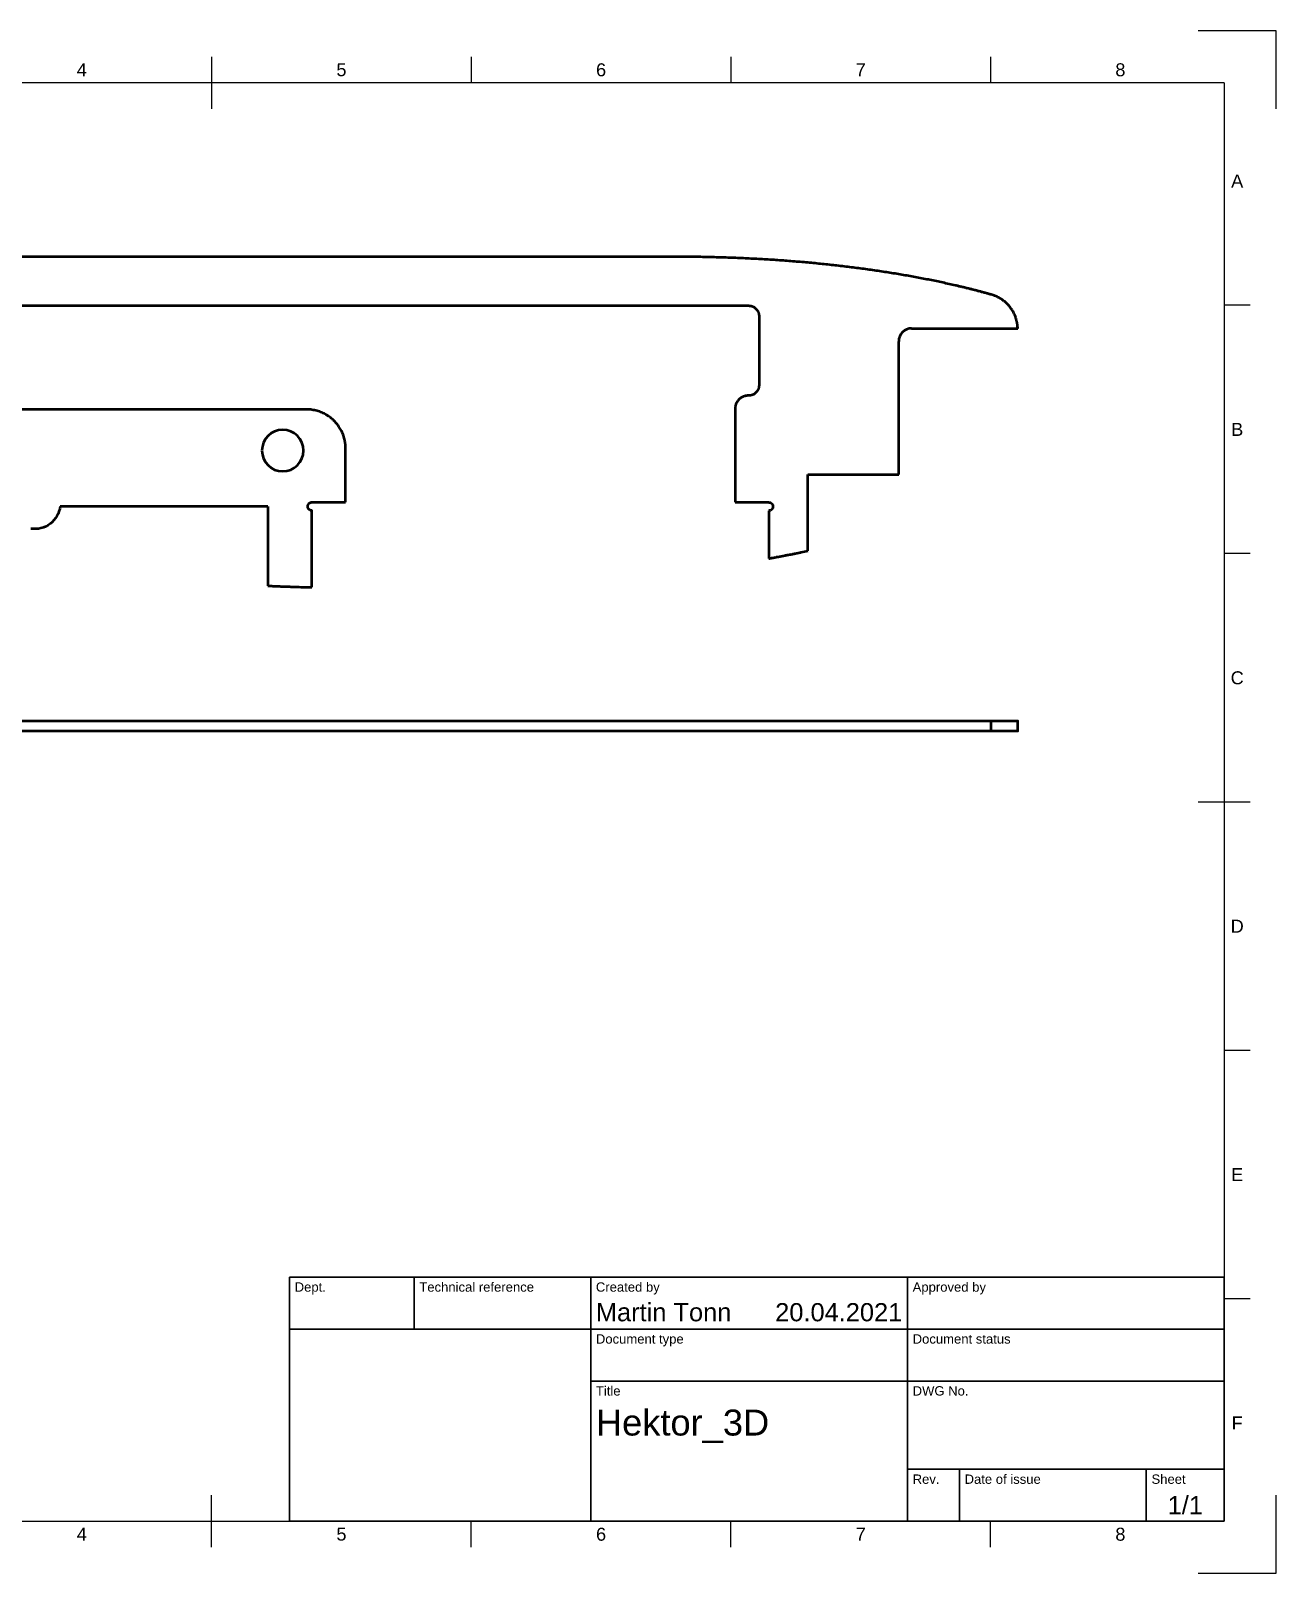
# Model space of a CAD drawing. Header units: millimetres. Extents: x 0 to 420, y 0 to 297.
# Drawn here: x 180.2 to 420, y 0 to 297 of the extents above; entities that cross this region are included whole.
import ezdxf
from ezdxf.enums import TextEntityAlignment as Align

# ---------------------------------------------------------------- set-up
doc = ezdxf.new("R2010")
doc.units = ezdxf.units.MM
doc.header["$LTSCALE"] = 0.75
for name, color, linetype, lineweight in [('Border', 7, 'Continuous', 25), ('Sichtbar', 7, 'Continuous', 50), ('TitleBlock', 7, 'Continuous', 35)]:
    doc.layers.add(name, color=color, linetype=linetype, lineweight=lineweight)
doc.styles.add('FusionTitle', font='arial.ttf')

# ---------------------------------------------------------------- blocks, each defined once
blk = doc.blocks.new('ISO_A3_SHEET')
at = {"layer": 'Border'}
for p, q in [((215, 292), (215, 282)), ((265, 292), (265, 287)), ((315, 292), (315, 287)), ((365, 292), (365, 287)), ((410, 287), (20, 287)), ((410, 287), (410, 10)), ((415, 244.16666), (410, 244.16666)), ((415, 196.33333), (410, 196.33333)), ((415, 148.5), (405, 148.5)), ((415, 100.66667), (410, 100.66667)), ((415, 52.83334), (410, 52.83334)), ((215, 5), (215, 15)), ((20, 10), (410, 10)), ((265, 5), (265, 10)), ((315, 5), (315, 10)), ((365, 5), (365, 10))]:
    blk.add_line(p, q, dxfattribs=at)
at = {"layer": 'Defpoints'}
for p, q in [((420, 297), (405, 297)), ((420, 282), (420, 297)), ((420, 0), (420, 15)), ((405, 0), (420, 0))]:
    blk.add_line(p, q, dxfattribs=at)
at = {"layer": 'Border', "style": 'FusionTitle'}
for s, p in [('4', (190, 289.5)), ('5', (240, 289.5)), ('6', (290, 289.5)), ('7', (340, 289.5)), ('8', (390, 289.5)), ('A', (412.5, 268.08333)), ('B', (412.5, 220.25)), ('C', (412.5, 172.41667)), ('D', (412.5, 124.58334)), ('E', (412.5, 76.75001)), ('F', (412.5, 28.91668)), ('4', (190, 7.5)), ('5', (240, 7.5)), ('6', (290, 7.5)), ('7', (340, 7.5)), ('8', (390, 7.5))]:
    blk.add_text(s, height=2.5, dxfattribs=at).set_placement(p, align=Align.MIDDLE)
blk = doc.blocks.new('ISO_TITLEBLOCK')
at = {"layer": 'TitleBlock'}
for p, q in [((0, 47), (-180, 47)), ((-180, 47), (-180, 0)), ((-156, 37), (-156, 47)), ((-122, 0), (-122, 47)), ((-61, 0), (-61, 47)), ((0, 0), (0, 47)), ((-180, 37), (0, 37)), ((-122, 27), (0, 27)), ((-61, 10), (0, 10)), ((-51, 0), (-51, 10)), ((-15, 0), (-15, 10)), ((-180, 0), (0, 0))]:
    blk.add_line(p, q, dxfattribs=at)
at = {"layer": 'TitleBlock', "style": 'FusionTitle'}
for s, p in [('Dept.', (-179, 46)), ('Technical reference', (-155, 46)), ('Created by', (-121, 46)), ('Approved by', (-60, 46)), ('Document type', (-121, 36)), ('Document status', (-60, 36)), ('Title', (-121, 26)), ('DWG No.', (-60, 26)), ('Rev.', (-60, 9)), ('Date of issue', (-50, 9)), ('Sheet', (-14, 9))]:
    blk.add_text(s, height=1.8, dxfattribs=at).set_placement(p, align=Align.TOP_LEFT)
for tag, height, p in [('DEPT', 3.5, (-179, 42)), ('TECHNICAL_REFERENCE', 3.5, (-155, 42)), ('CREATED_BY', 3.5, (-121, 42)), ('APPROVED_BY', 3.5, (-60, 42)), ('DOCUMENT_TYPE', 3.5, (-121, 32)), ('DOCUMENT_STATUS', 3.5, (-60, 32)), ('TITLE_1', 5, (-121, 21.5)), ('TITLE_2', 5, (-121, 14)), ('TITLE_3', 5, (-121, 6.5)), ('DATE_OF_ISSUE', 3.5, (-50, 5))]:
    blk.add_attdef(tag, text='', height=height, dxfattribs=at).set_placement(p, align=Align.TOP_LEFT)
for tag, p in [('CREATED_DATE', (-62, 42)), ('APPROVED_DATE', (-0.99, 42))]:
    blk.add_attdef(tag, text='', height=3.5, dxfattribs=at).set_placement(p, align=Align.TOP_RIGHT)
for tag, height, p in [('DRAWING_NUMBER', 5, (-30.5, 19.75)), ('REV', 3.5, (-56, 4.85)), ('SHEET', 3.5, (-7.5, 4.85))]:
    blk.add_attdef(tag, text='', height=height, dxfattribs=at).set_placement(p, align=Align.TOP_CENTER)

msp = doc.modelspace()

# ---------------------------------------------------------------- linework, layer by layer
at = {"layer": 'Sichtbar', "extrusion": (-1e-16, -1, 0)}
for p, q in [((299.45, 253.45, 1), (165.6, 253.45, 1)), ((349.81, 239.7, 1), (370.23, 239.7, 1)), ((370.23, 239.7, 1), (370.23, 239.81, 1)), ((347.31, 211.55, 1), (347.31, 237.2, 1)), ((318.42, 226.75, 1), (318.31, 226.75, 1)), ((315.81, 224.25, 1), (315.81, 206.21, 1)), ((329.81, 196.86, 1), (329.81, 211.55, 1)), ((329.81, 211.55, 1), (347.31, 211.55, 1)), ((225.86, 205.42, 1), (185.84, 205.42, 1)), ((225.86, 205.42, 1), (225.86, 190.13, 1)), ((234.31, 206.21, 1), (234.31, 206.22, 1)), ((234.31, 206.22, 1), (240.81, 206.21, 1)), ((315.81, 206.21, 1), (322.31, 206.21, 1)), ((322.31, 206.21, 1), (322.31, 206.2, 1)), ((234.31, 189.84, 1), (234.31, 204.61, 1)), ((322.31, 204.6, 1), (322.31, 195.4, 1)), ((234.29, 189.84, 1), (234.31, 189.84, 1))]:
    msp.add_line(p, q, dxfattribs=at)
at = {"layer": 'Sichtbar', "extrusion": (0, -2.967e-13, -1)}
for p, q in [((165.6, 164.14, 31.77), (299.45, 164.14, 31.77)), ((365.13, 162.14, 24.53), (365.13, 164.14, 24.53)), ((370.23, 162.14, 18.02), (370.23, 164.14, 18.02)), ((370.23, 164.14, 18.14), (370.23, 164.14, 18.02)), ((370.23, 162.14, 18.14), (370.23, 164.14, 18.14)), ((299.45, 162.14, 31.77), (165.6, 162.14, 31.77)), ((370.23, 162.14, 18.02), (370.23, 162.14, 18.14))]:
    msp.add_line(p, q, dxfattribs=at)
at = {"layer": 'Sichtbar', "extrusion": (0, 1e-16, -1)}
msp.add_circle((-228.69, 216.18, -1), 4, dxfattribs=at)
at = {"layer": 'Sichtbar'}
msp.add_arc((349.81, 237.2, 1), 2.5, 89.9937, 179.9937, dxfattribs=at)
at = {"layer": 'Sichtbar', "extrusion": (1e-16, 1e-16, -1)}
msp.add_arc((-180.88, 206.07, -1), 5, 187.4637, 277.9739, dxfattribs=at)
at = {"layer": 'Sichtbar'}
for points, knots in [([(365.13, 246.21, 1), (365.13, 246.21, 1), (365.13, 246.21, 1), (365.13, 246.21, 1), (365.13, 246.21, 1), (365.13, 246.21, 1), (365.13, 246.21, 1), (365.13, 246.21, 1), (365.13, 246.21, 1), (365.12, 246.21, 1), (365.12, 246.21, 1), (365.12, 246.21, 1), (365.11, 246.21, 1), (365.11, 246.21, 1), (365.1, 246.22, 1), (365.09, 246.22, 1), (365.08, 246.22, 1), (365.06, 246.22, 1), (365.05, 246.23, 1), (365.03, 246.23, 1), (365.01, 246.24, 1), (364.99, 246.25, 1), (364.96, 246.25, 1), (364.93, 246.26, 1), (364.89, 246.27, 1), (364.85, 246.29, 1), (364.79, 246.3, 1), (364.72, 246.32, 1), (364.65, 246.34, 1), (364.58, 246.36, 1), (364.51, 246.38, 1), (364.42, 246.41, 1), (364.3, 246.44, 1), (364.16, 246.48, 1), (364.02, 246.52, 1), (363.88, 246.55, 1), (363.69, 246.61, 1), (363.46, 246.67, 1), (363.18, 246.74, 1), (362.89, 246.82, 1), (362.61, 246.89, 1), (362.32, 246.97, 1), (362.04, 247.04, 1), (361.65, 247.14, 1), (361.17, 247.26, 1), (360.59, 247.41, 1), (360, 247.55, 1), (359.41, 247.69, 1), (358.82, 247.83, 1), (358.03, 248.02, 1), (357.02, 248.25, 1), (355.81, 248.51, 1), (354.58, 248.77, 1), (353.33, 249.03, 1), (352.08, 249.27, 1), (350.81, 249.51, 1), (349.53, 249.75, 1), (347.8, 250.05, 1), (345.61, 250.41, 1), (342.95, 250.82, 1), (340.25, 251.2, 1), (337.5, 251.55, 1), (334.73, 251.87, 1), (331.91, 252.17, 1), (329.07, 252.43, 1), (326.2, 252.67, 1), (323.3, 252.88, 1), (320.37, 253.06, 1), (317.43, 253.2, 1), (314.47, 253.32, 1), (311.48, 253.41, 1), (308.49, 253.47, 1), (304.48, 253.5, 1), (301.46, 253.48, 1), (299.45, 253.45, 1)], [0, 0, 0, 0, 0.000054, 0.00011, 0.000223, 0.000447, 0.000671, 0.000896, 0.001344, 0.001793, 0.002691, 0.003589, 0.004486, 0.005384, 0.00718, 0.008975, 0.010771, 0.014364, 0.017957, 0.021551, 0.025145, 0.02874, 0.035933, 0.043127, 0.050325, 0.057525, 0.071933, 0.086352, 0.100782, 0.115222, 0.129672, 0.144133, 0.173087, 0.202083, 0.231122, 0.260202, 0.289323, 0.347692, 0.406227, 0.464928, 0.523794, 0.582824, 0.642017, 0.701373, 0.820571, 0.940411, 1.060888, 1.181996, 1.303729, 1.426082, 1.672619, 1.921562, 2.172862, 2.426469, 2.682334, 2.940408, 3.200639, 3.462978, 3.993771, 4.532378, 5.078383, 5.631367, 6.190907, 6.756577, 7.327951, 7.904599, 8.486091, 9.071995, 9.66188, 10.255313, 10.851864, 11.451098, 12.052587, 13.26059, 13.26059, 13.26059, 13.26059]), ([(158.09, 226.1, 1), (158.09, 226.1, 1), (158.09, 226.1, 1), (158.09, 226.1, 1), (158.09, 226.1, 1), (158.09, 226.1, 1), (158.09, 226.1, 1), (158.09, 226.1, 1), (158.09, 226.11, 1), (158.09, 226.12, 1), (158.09, 226.12, 1), (158.09, 226.13, 1), (158.09, 226.14, 1), (158.09, 226.16, 1), (158.09, 226.17, 1), (158.09, 226.2, 1), (158.09, 226.24, 1), (158.09, 226.28, 1), (158.09, 226.33, 1), (158.09, 226.38, 1), (158.09, 226.43, 1), (158.09, 226.52, 1), (158.09, 226.64, 1), (158.09, 226.79, 1), (158.09, 226.96, 1), (158.09, 227.15, 1), (158.09, 227.36, 1), (158.09, 227.58, 1), (158.09, 227.81, 1), (158.09, 228.16, 1), (158.09, 228.61, 1), (158.09, 229.2, 1), (158.09, 229.82, 1), (158.09, 230.48, 1), (158.09, 231.17, 1), (158.09, 231.88, 1), (158.09, 232.61, 1), (158.09, 233.35, 1), (158.09, 234.34, 1), (158.09, 235.57, 1), (158.09, 236.78, 1), (158.09, 237.72, 1), (158.09, 238.37, 1), (158.09, 239, 1), (158.09, 239.58, 1), (158.09, 240.12, 1), (158.09, 240.6, 1), (158.09, 241.03, 1), (158.09, 241.34, 1), (158.09, 241.56, 1), (158.09, 241.7, 1), (158.09, 241.81, 1), (158.09, 241.91, 1), (158.09, 241.99, 1), (158.09, 242.04, 1), (158.09, 242.08, 1), (158.09, 242.1, 1), (158.09, 242.12, 1), (158.09, 242.16, 1), (158.09, 242.2, 1), (158.1, 242.25, 1), (158.1, 242.3, 1), (158.11, 242.35, 1), (158.12, 242.42, 1), (158.13, 242.5, 1), (158.15, 242.6, 1), (158.18, 242.69, 1), (158.21, 242.78, 1), (158.26, 242.9, 1), (158.33, 243.05, 1), (158.43, 243.22, 1), (158.55, 243.37, 1), (158.68, 243.51, 1), (158.82, 243.64, 1), (158.97, 243.76, 1), (159.14, 243.86, 1), (159.28, 243.93, 1), (159.41, 243.98, 1), (159.5, 244.01, 1), (159.59, 244.03, 1), (159.69, 244.06, 1), (159.77, 244.07, 1), (159.84, 244.08, 1), (159.89, 244.09, 1), (159.94, 244.09, 1), (159.98, 244.09, 1), (160.02, 244.1, 1), (160.04, 244.1, 1), (160.06, 244.1, 1), (160.08, 244.1, 1), (160.09, 244.1, 1), (160.11, 244.1, 1), (160.14, 244.1, 1), (160.17, 244.1, 1), (160.2, 244.1, 1), (160.26, 244.1, 1), (160.32, 244.1, 1), (160.42, 244.1, 1), (160.54, 244.1, 1), (160.69, 244.1, 1), (160.84, 244.1, 1), (161.04, 244.1, 1), (161.29, 244.1, 1), (161.6, 244.1, 1), (162, 244.1, 1), (162.5, 244.1, 1), (163.1, 244.1, 1), (163.7, 244.1, 1), (164.31, 244.1, 1), (165.11, 244.1, 1), (166.12, 244.1, 1), (167.33, 244.1, 1), (168.54, 244.1, 1), (169.76, 244.1, 1), (170.97, 244.1, 1), (172.59, 244.1, 1), (174.63, 244.1, 1), (177.07, 244.1, 1), (179.52, 244.09, 1), (181.97, 244.09, 1), (184.42, 244.09, 1), (186.89, 244.09, 1), (190.18, 244.09, 1), (194.3, 244.09, 1), (199.26, 244.09, 1), (204.23, 244.09, 1), (209.21, 244.09, 1), (214.2, 244.09, 1), (219.2, 244.09, 1), (224.21, 244.09, 1), (230.9, 244.09, 1), (239.26, 244.09, 1), (247.62, 244.09, 1), (254.3, 244.09, 1), (259.31, 244.09, 1), (264.31, 244.09, 1), (269.3, 244.09, 1), (274.28, 244.08, 1), (279.26, 244.08, 1), (284.21, 244.08, 1), (288.34, 244.08, 1), (291.63, 244.08, 1), (294.09, 244.08, 1), (296.54, 244.08, 1), (299, 244.08, 1), (301.44, 244.08, 1), (303.89, 244.08, 1), (305.92, 244.08, 1), (307.54, 244.08, 1), (308.75, 244.08, 1), (309.97, 244.08, 1), (311.18, 244.08, 1), (312.39, 244.08, 1), (313.4, 244.08, 1), (314.2, 244.08, 1), (314.81, 244.08, 1), (315.41, 244.08, 1), (316.01, 244.08, 1), (316.51, 244.08, 1), (316.92, 244.08, 1), (317.22, 244.08, 1), (317.47, 244.08, 1), (317.67, 244.08, 1), (317.82, 244.08, 1), (317.97, 244.08, 1), (318.09, 244.08, 1), (318.19, 244.08, 1), (318.26, 244.08, 1), (318.31, 244.08, 1), (318.34, 244.08, 1), (318.38, 244.08, 1), (318.4, 244.08, 1), (318.42, 244.08, 1), (318.43, 244.08, 1), (318.45, 244.08, 1), (318.47, 244.08, 1), (318.5, 244.08, 1), (318.53, 244.08, 1), (318.57, 244.07, 1), (318.62, 244.07, 1), (318.67, 244.06, 1), (318.74, 244.05, 1), (318.82, 244.04, 1), (318.92, 244.02, 1), (319.01, 243.99, 1), (319.11, 243.96, 1), (319.23, 243.91, 1), (319.37, 243.84, 1), (319.54, 243.74, 1), (319.69, 243.62, 1), (319.83, 243.49, 1), (319.96, 243.35, 1), (320.08, 243.2, 1), (320.18, 243.03, 1), (320.25, 242.89, 1), (320.3, 242.77, 1), (320.33, 242.67, 1), (320.36, 242.58, 1), (320.38, 242.48, 1), (320.39, 242.4, 1), (320.4, 242.33, 1), (320.41, 242.28, 1), (320.41, 242.23, 1), (320.42, 242.19, 1), (320.42, 242.16, 1), (320.42, 242.13, 1), (320.42, 242.11, 1), (320.42, 242.09, 1), (320.42, 242.08, 1), (320.42, 242.06, 1), (320.42, 242.04, 1), (320.42, 242, 1), (320.42, 241.94, 1), (320.42, 241.87, 1), (320.42, 241.78, 1), (320.42, 241.67, 1), (320.42, 241.54, 1), (320.42, 241.41, 1), (320.42, 241.24, 1), (320.42, 241.02, 1), (320.42, 240.77, 1), (320.42, 240.53, 1), (320.42, 240.29, 1), (320.42, 239.98, 1), (320.42, 239.61, 1), (320.42, 239.17, 1), (320.42, 238.75, 1), (320.42, 238.34, 1), (320.42, 237.95, 1), (320.42, 237.44, 1), (320.42, 236.83, 1), (320.42, 236.12, 1), (320.42, 235.42, 1), (320.42, 234.71, 1), (320.42, 234, 1), (320.42, 233.39, 1), (320.42, 232.88, 1), (320.42, 232.49, 1), (320.42, 232.08, 1), (320.42, 231.66, 1), (320.42, 231.23, 1), (320.42, 230.85, 1), (320.42, 230.54, 1), (320.42, 230.3, 1), (320.42, 230.06, 1), (320.42, 229.81, 1), (320.42, 229.6, 1), (320.42, 229.42, 1), (320.42, 229.29, 1), (320.42, 229.16, 1), (320.42, 229.05, 1), (320.42, 228.96, 1), (320.42, 228.89, 1), (320.42, 228.83, 1), (320.42, 228.79, 1), (320.42, 228.77, 1), (320.42, 228.75, 1), (320.42, 228.74, 1), (320.42, 228.72, 1), (320.42, 228.7, 1), (320.42, 228.68, 1), (320.41, 228.64, 1), (320.41, 228.6, 1), (320.41, 228.55, 1), (320.4, 228.5, 1), (320.39, 228.43, 1), (320.38, 228.35, 1), (320.36, 228.25, 1), (320.33, 228.16, 1), (320.3, 228.07, 1), (320.25, 227.95, 1), (320.18, 227.8, 1), (320.08, 227.63, 1), (319.96, 227.48, 1), (319.83, 227.34, 1), (319.69, 227.21, 1), (319.54, 227.09, 1), (319.4, 227.01, 1), (319.28, 226.95, 1), (319.17, 226.9, 1), (319.01, 226.84, 1), (318.85, 226.8, 1), (318.72, 226.78, 1), (318.59, 226.76, 1), (318.49, 226.75, 1), (318.42, 226.75, 1)], [0, 0, 0, 0, 0.000037, 0.000146, 0.000328, 0.000583, 0.00091, 0.001308, 0.002319, 0.003614, 0.005191, 0.007047, 0.00918, 0.011587, 0.014267, 0.020434, 0.027664, 0.035937, 0.045236, 0.055541, 0.066836, 0.079101, 0.106469, 0.137499, 0.172045, 0.20996, 0.251097, 0.295311, 0.342454, 0.392381, 0.499998, 0.61699, 0.742184, 0.874411, 1.012496, 1.155269, 1.301558, 1.45019, 1.599994, 1.898431, 2.187493, 2.325578, 2.457804, 2.582999, 2.699991, 2.807608, 2.904678, 2.99003, 3.06249, 3.093521, 3.120889, 3.144448, 3.164053, 3.179555, 3.19081, 3.197671, 3.19999, 3.205146, 3.210288, 3.22053, 3.230719, 3.240859, 3.250952, 3.261002, 3.28098, 3.300817, 3.320532, 3.340141, 3.359662, 3.398477, 3.437088, 3.475572, 3.513996, 3.55242, 3.590904, 3.629515, 3.668331, 3.687851, 3.707461, 3.727176, 3.747013, 3.766991, 3.777041, 3.787134, 3.797274, 3.807463, 3.812578, 3.817706, 3.822847, 3.825424, 3.828004, 3.831754, 3.83551, 3.843021, 3.850533, 3.858046, 3.873071, 3.888098, 3.918155, 3.948217, 3.978284, 4.008357, 4.068517, 4.128697, 4.188898, 4.309359, 4.429901, 4.550521, 4.67122, 4.791997, 5.033782, 5.275871, 5.518259, 5.76094, 6.00391, 6.247163, 6.734498, 7.222904, 7.71234, 8.202765, 8.694138, 9.186418, 9.679562, 10.668282, 11.659969, 12.654293, 13.650924, 14.649533, 15.64979, 16.651366, 17.65393, 19.660708, 21.667486, 22.670051, 23.671628, 24.671886, 25.670496, 26.667128, 27.661454, 28.653142, 29.641864, 30.13501, 30.62729, 31.118664, 31.609091, 32.098528, 32.586936, 33.074272, 33.317526, 33.560496, 33.803178, 34.045567, 34.287656, 34.529442, 34.65022, 34.770919, 34.89154, 35.012082, 35.132544, 35.192744, 35.252925, 35.313085, 35.343158, 35.373225, 35.403288, 35.433345, 35.448372, 35.463397, 35.470909, 35.478421, 35.485933, 35.489688, 35.493444, 35.496024, 35.4986, 35.503742, 35.508869, 35.513983, 35.524172, 35.534311, 35.544404, 35.554454, 35.574431, 35.594268, 35.613981, 35.63359, 35.65311, 35.691924, 35.730534, 35.769016, 35.807439, 35.845861, 35.884344, 35.922953, 35.961768, 35.981287, 36.000896, 36.02061, 36.040446, 36.060424, 36.070473, 36.080566, 36.090705, 36.100894, 36.106008, 36.111136, 36.116278, 36.118854, 36.121434, 36.12489, 36.128341, 36.135229, 36.148946, 36.162583, 36.176142, 36.203028, 36.229607, 36.255885, 36.281868, 36.332965, 36.382938, 36.431827, 36.479674, 36.526516, 36.617352, 36.704657, 36.78875, 36.869955, 36.94859, 37.024978, 37.172296, 37.314477, 37.45409, 37.593702, 37.735884, 37.883202, 37.959591, 38.038227, 38.119431, 38.203525, 38.29083, 38.381667, 38.42851, 38.476357, 38.525246, 38.57522, 38.626317, 38.6523, 38.678579, 38.705158, 38.732044, 38.745603, 38.759241, 38.772957, 38.779845, 38.783297, 38.786753, 38.789334, 38.79191, 38.797052, 38.802179, 38.807293, 38.817482, 38.827621, 38.837714, 38.847763, 38.867741, 38.887577, 38.907291, 38.9269, 38.94642, 38.985235, 39.023845, 39.062328, 39.100751, 39.139174, 39.177658, 39.216268, 39.23565, 39.255095, 39.294212, 39.33375, 39.353728, 39.373868, 39.414719, 39.414719, 39.414719, 39.414719]), ([(370.23, 239.81, 1), (370.23, 239.81, 1), (370.23, 239.81, 1), (370.23, 239.81, 1), (370.23, 239.81, 1), (370.23, 239.81, 1), (370.23, 239.81, 1), (370.23, 239.81, 1), (370.23, 239.82, 1), (370.23, 239.82, 1), (370.23, 239.82, 1), (370.23, 239.82, 1), (370.23, 239.82, 1), (370.23, 239.82, 1), (370.23, 239.83, 1), (370.23, 239.83, 1), (370.23, 239.83, 1), (370.23, 239.84, 1), (370.23, 239.84, 1), (370.23, 239.85, 1), (370.23, 239.86, 1), (370.23, 239.86, 1), (370.23, 239.87, 1), (370.23, 239.88, 1), (370.23, 239.9, 1), (370.23, 239.91, 1), (370.22, 239.93, 1), (370.22, 239.96, 1), (370.22, 239.98, 1), (370.22, 240, 1), (370.22, 240.03, 1), (370.21, 240.06, 1), (370.21, 240.1, 1), (370.21, 240.15, 1), (370.2, 240.19, 1), (370.2, 240.24, 1), (370.19, 240.3, 1), (370.18, 240.38, 1), (370.17, 240.47, 1), (370.15, 240.56, 1), (370.14, 240.66, 1), (370.12, 240.75, 1), (370.11, 240.84, 1), (370.08, 240.96, 1), (370.05, 241.11, 1), (370, 241.29, 1), (369.96, 241.47, 1), (369.9, 241.64, 1), (369.84, 241.81, 1), (369.76, 242.04, 1), (369.65, 242.32, 1), (369.5, 242.64, 1), (369.33, 242.96, 1), (369.14, 243.27, 1), (368.94, 243.56, 1), (368.73, 243.84, 1), (368.5, 244.12, 1), (368.26, 244.38, 1), (368, 244.62, 1), (367.73, 244.86, 1), (367.45, 245.08, 1), (367.15, 245.29, 1), (366.84, 245.48, 1), (366.52, 245.66, 1), (366.19, 245.82, 1), (365.85, 245.97, 1), (365.5, 246.1, 1), (365.26, 246.17, 1), (365.13, 246.21, 1)], [0, 0, 0, 0, 0.000018, 0.000037, 0.000074, 0.000149, 0.000224, 0.000298, 0.000448, 0.000597, 0.000896, 0.001194, 0.001493, 0.001792, 0.002389, 0.002986, 0.003583, 0.004778, 0.005971, 0.007165, 0.008358, 0.009552, 0.011937, 0.014322, 0.016706, 0.019089, 0.023852, 0.028612, 0.033368, 0.03812, 0.042869, 0.047615, 0.057095, 0.066562, 0.076015, 0.085455, 0.094881, 0.113695, 0.132459, 0.151173, 0.169839, 0.188459, 0.207034, 0.225565, 0.262501, 0.299277, 0.335906, 0.372396, 0.408759, 0.445003, 0.51717, 0.588979, 0.660506, 0.731822, 0.802998, 0.874105, 0.945214, 1.016393, 1.087713, 1.159245, 1.231063, 1.303239, 1.375851, 1.448977, 1.522698, 1.5971, 1.672269, 1.748297, 1.748297, 1.748297, 1.748297]), ([(233.31, 224.09, 1), (232.83, 224.09, 1), (231.02, 224.09, 1), (227.21, 224.09, 1), (221.36, 224.09, 1), (215.45, 224.09, 1), (210.08, 224.09, 1), (205.73, 224.09, 1), (201.25, 224.09, 1), (196.7, 224.09, 1), (192.16, 224.09, 1), (187.68, 224.09, 1), (183.32, 224.09, 1), (179.16, 224.09, 1), (175.84, 224.1, 1), (173.32, 224.1, 1), (171.56, 224.1, 1), (169.9, 224.1, 1), (168.34, 224.1, 1), (166.89, 224.1, 1), (165.56, 224.1, 1), (164.35, 224.1, 1), (163.28, 224.1, 1), (162.48, 224.1, 1), (161.91, 224.1, 1), (161.54, 224.1, 1), (161.21, 224.1, 1), (160.93, 224.1, 1), (160.68, 224.1, 1), (160.48, 224.1, 1), (160.33, 224.1, 1), (160.24, 224.1, 1), (160.19, 224.1, 1), (160.15, 224.1, 1), (160.12, 224.1, 1), (160.1, 224.1, 1), (160.09, 224.1, 1), (160.07, 224.1, 1), (160.05, 224.1, 1), (160.02, 224.1, 1), (159.99, 224.1, 1), (159.94, 224.1, 1), (159.89, 224.11, 1), (159.82, 224.11, 1), (159.75, 224.13, 1), (159.69, 224.14, 1), (159.62, 224.15, 1), (159.54, 224.17, 1), (159.43, 224.21, 1), (159.31, 224.25, 1), (159.19, 224.31, 1), (159.08, 224.37, 1), (158.97, 224.44, 1), (158.83, 224.54, 1), (158.67, 224.68, 1), (158.5, 224.87, 1), (158.36, 225.09, 1), (158.24, 225.32, 1), (158.17, 225.52, 1), (158.13, 225.7, 1), (158.11, 225.83, 1), (158.09, 225.96, 1), (158.09, 226.05, 1), (158.09, 226.1, 1)], [0, 0, 0, 0, 0.288142, 1.084771, 2.288192, 3.796706, 4.633592, 5.508615, 6.409063, 7.322222, 8.235382, 9.135829, 10.010853, 10.847739, 11.633777, 12.003755, 12.356254, 12.689684, 13.002457, 13.292984, 13.559675, 13.800942, 14.015196, 14.200847, 14.28245, 14.356307, 14.422218, 14.479986, 14.529411, 14.570295, 14.60244, 14.615173, 14.625647, 14.633836, 14.639716, 14.643262, 14.64445, 14.647889, 14.651322, 14.658168, 14.664989, 14.671788, 14.685317, 14.698764, 14.712136, 14.725438, 14.738678, 14.751861, 14.778072, 14.804116, 14.830026, 14.855832, 14.88156, 14.907231, 14.958459, 15.009687, 15.06106, 15.11275, 15.164977, 15.191396, 15.218066, 15.245039, 15.272372, 15.272372, 15.272372, 15.272372]), ([(318.31, 226.75, 1), (318.31, 226.75, 1), (318.31, 226.75, 1), (318.31, 226.75, 1), (318.31, 226.75, 1), (318.31, 226.75, 1), (318.31, 226.75, 1), (318.31, 226.75, 1), (318.31, 226.75, 1), (318.31, 226.75, 1), (318.31, 226.75, 1), (318.31, 226.75, 1), (318.31, 226.75, 1), (318.3, 226.75, 1), (318.3, 226.75, 1), (318.3, 226.75, 1), (318.3, 226.75, 1), (318.29, 226.75, 1), (318.29, 226.75, 1), (318.28, 226.75, 1), (318.27, 226.75, 1), (318.27, 226.75, 1), (318.26, 226.75, 1), (318.25, 226.75, 1), (318.24, 226.75, 1), (318.22, 226.75, 1), (318.21, 226.75, 1), (318.18, 226.75, 1), (318.16, 226.75, 1), (318.14, 226.75, 1), (318.12, 226.75, 1), (318.09, 226.74, 1), (318.06, 226.74, 1), (318.02, 226.74, 1), (317.97, 226.73, 1), (317.93, 226.72, 1), (317.88, 226.72, 1), (317.81, 226.7, 1), (317.73, 226.68, 1), (317.65, 226.66, 1), (317.57, 226.64, 1), (317.49, 226.62, 1), (317.42, 226.59, 1), (317.32, 226.55, 1), (317.19, 226.49, 1), (317.05, 226.41, 1), (316.92, 226.33, 1), (316.79, 226.23, 1), (316.66, 226.13, 1), (316.51, 225.98, 1), (316.33, 225.78, 1), (316.18, 225.56, 1), (316.08, 225.37, 1), (316.01, 225.22, 1), (315.95, 225.07, 1), (315.9, 224.92, 1), (315.86, 224.76, 1), (315.83, 224.59, 1), (315.82, 224.42, 1), (315.81, 224.31, 1), (315.81, 224.25, 1)], [0, 0, 0, 0, 0.0000167, 0.0000335, 0.0000671, 0.0001343, 0.0002015, 0.0002688, 0.0004032, 0.0005376, 0.0008065, 0.0010753, 0.0013441, 0.0016128, 0.0021502, 0.0026875, 0.0032247, 0.0042986, 0.005372, 0.0064449, 0.0075173, 0.0085892, 0.0107315, 0.0128718, 0.0150102, 0.0171467, 0.021414, 0.0256738, 0.0299262, 0.0341715, 0.0384098, 0.0426412, 0.0510839, 0.0595009, 0.0678932, 0.0762619, 0.0846081, 0.1012363, 0.117786, 0.1342646, 0.1506788, 0.1670349, 0.183339, 0.1995963, 0.231987, 0.2642482, 0.2964118, 0.3285055, 0.3605543, 0.3925808, 0.4566214, 0.5208381, 0.5530929, 0.5854752, 0.6180215, 0.6507739, 0.6837811, 0.7170988, 0.7507902, 0.7849265, 0.7849265, 0.7849265, 0.7849265]), ([(240.81, 206.21, 1), (240.81, 206.47, 1), (240.81, 207.01, 1), (240.81, 207.91, 1), (240.81, 208.95, 1), (240.81, 210.14, 1), (240.81, 211.4, 1), (240.81, 212.46, 1), (240.81, 213.3, 1), (240.81, 213.89, 1), (240.81, 214.44, 1), (240.81, 214.95, 1), (240.81, 215.4, 1), (240.81, 215.8, 1), (240.81, 216.08, 1), (240.81, 216.27, 1), (240.81, 216.38, 1), (240.81, 216.46, 1), (240.81, 216.53, 1), (240.81, 216.57, 1), (240.81, 216.61, 1), (240.81, 216.65, 1), (240.81, 216.74, 1), (240.81, 216.85, 1), (240.8, 216.97, 1), (240.79, 217.14, 1), (240.77, 217.35, 1), (240.74, 217.6, 1), (240.71, 217.85, 1), (240.65, 218.18, 1), (240.55, 218.58, 1), (240.4, 219.05, 1), (240.23, 219.5, 1), (240.02, 219.95, 1), (239.79, 220.37, 1), (239.53, 220.78, 1), (239.25, 221.17, 1), (238.94, 221.54, 1), (238.67, 221.83, 1), (238.44, 222.06, 1), (238.2, 222.27, 1), (237.89, 222.53, 1), (237.57, 222.76, 1), (237.3, 222.94, 1), (237.02, 223.11, 1), (236.67, 223.3, 1), (236.23, 223.5, 1), (235.77, 223.68, 1), (235.3, 223.83, 1), (234.82, 223.94, 1), (234.33, 224.03, 1), (233.82, 224.08, 1), (233.48, 224.09, 1), (233.31, 224.09, 1)], [0, 0, 0, 0, 0.153682, 0.324173, 0.537887, 0.780417, 1.037355, 1.294292, 1.418259, 1.536822, 1.648182, 1.750536, 1.842085, 1.921028, 1.985562, 2.011864, 2.033888, 2.05141, 2.064204, 2.072046, 2.07471, 2.087606, 2.100478, 2.126152, 2.151733, 2.177227, 2.227964, 2.278391, 2.328534, 2.378419, 2.477488, 2.575781, 2.673444, 2.770607, 2.867378, 2.963856, 3.060122, 3.156254, 3.252319, 3.300354, 3.348397, 3.444528, 3.540795, 3.589008, 3.637284, 3.734056, 3.831219, 3.928882, 4.027175, 4.126245, 4.226258, 4.327407, 4.429906, 4.429906, 4.429906, 4.429906]), ([(234.31, 204.61, 1), (234.31, 204.61, 1), (234.31, 204.61, 1), (234.31, 204.61, 1), (234.31, 204.61, 1), (234.31, 204.61, 1), (234.31, 204.61, 1), (234.31, 204.61, 1), (234.31, 204.61, 1), (234.31, 204.61, 1), (234.31, 204.61, 1), (234.31, 204.61, 1), (234.31, 204.61, 1), (234.3, 204.61, 1), (234.3, 204.61, 1), (234.3, 204.61, 1), (234.3, 204.61, 1), (234.3, 204.61, 1), (234.3, 204.61, 1), (234.29, 204.61, 1), (234.29, 204.61, 1), (234.29, 204.61, 1), (234.28, 204.61, 1), (234.28, 204.61, 1), (234.27, 204.61, 1), (234.26, 204.62, 1), (234.25, 204.62, 1), (234.25, 204.62, 1), (234.24, 204.62, 1), (234.23, 204.62, 1), (234.21, 204.62, 1), (234.2, 204.62, 1), (234.19, 204.62, 1), (234.17, 204.63, 1), (234.15, 204.63, 1), (234.12, 204.64, 1), (234.1, 204.64, 1), (234.07, 204.65, 1), (234.05, 204.66, 1), (234.02, 204.67, 1), (233.99, 204.68, 1), (233.95, 204.7, 1), (233.91, 204.72, 1), (233.86, 204.75, 1), (233.82, 204.78, 1), (233.78, 204.81, 1), (233.73, 204.86, 1), (233.67, 204.92, 1), (233.62, 205.01, 1), (233.57, 205.1, 1), (233.54, 205.2, 1), (233.51, 205.31, 1), (233.51, 205.41, 1), (233.51, 205.52, 1), (233.54, 205.63, 1), (233.57, 205.73, 1), (233.62, 205.82, 1), (233.67, 205.9, 1), (233.74, 205.98, 1), (233.82, 206.05, 1), (233.91, 206.11, 1), (234, 206.15, 1), (234.08, 206.18, 1), (234.15, 206.2, 1), (234.22, 206.21, 1), (234.27, 206.21, 1), (234.31, 206.21, 1)], [0, 0, 0, 0, 0.0000107, 0.0000215, 0.0000431, 0.0000862, 0.0001293, 0.0001725, 0.0002587, 0.0003449, 0.0005174, 0.0006898, 0.0008621, 0.0010344, 0.0013789, 0.0017232, 0.0020674, 0.0024114, 0.0027552, 0.0034424, 0.0041289, 0.0048148, 0.0055, 0.0068686, 0.0082348, 0.0095985, 0.0109599, 0.0123189, 0.0136757, 0.0163826, 0.019081, 0.0217712, 0.0244535, 0.0271283, 0.0324565, 0.0377585, 0.0430365, 0.0482928, 0.0535295, 0.0587485, 0.0639515, 0.0743153, 0.0846343, 0.0949195, 0.1051805, 0.1154257, 0.1256633, 0.1461357, 0.1666713, 0.1873432, 0.2082441, 0.2294944, 0.2512492, 0.273004, 0.2942544, 0.3151552, 0.3358271, 0.3563627, 0.3768352, 0.3973076, 0.4178433, 0.4385152, 0.459416, 0.4699945, 0.4806782, 0.502433, 0.502433, 0.502433, 0.502433]), ([(322.31, 206.2, 1), (322.31, 206.2, 1), (322.31, 206.2, 1), (322.31, 206.2, 1), (322.31, 206.2, 1), (322.31, 206.2, 1), (322.31, 206.2, 1), (322.31, 206.2, 1), (322.31, 206.2, 1), (322.31, 206.2, 1), (322.31, 206.2, 1), (322.31, 206.2, 1), (322.31, 206.2, 1), (322.32, 206.2, 1), (322.32, 206.2, 1), (322.32, 206.2, 1), (322.32, 206.2, 1), (322.32, 206.2, 1), (322.32, 206.2, 1), (322.33, 206.2, 1), (322.33, 206.2, 1), (322.33, 206.2, 1), (322.34, 206.2, 1), (322.34, 206.2, 1), (322.35, 206.2, 1), (322.36, 206.2, 1), (322.36, 206.2, 1), (322.37, 206.2, 1), (322.38, 206.2, 1), (322.39, 206.2, 1), (322.4, 206.2, 1), (322.42, 206.2, 1), (322.43, 206.19, 1), (322.45, 206.19, 1), (322.47, 206.19, 1), (322.5, 206.18, 1), (322.52, 206.18, 1), (322.55, 206.17, 1), (322.57, 206.16, 1), (322.6, 206.15, 1), (322.63, 206.14, 1), (322.67, 206.12, 1), (322.71, 206.1, 1), (322.76, 206.07, 1), (322.8, 206.04, 1), (322.84, 206.01, 1), (322.89, 205.96, 1), (322.94, 205.89, 1), (323, 205.81, 1), (323.05, 205.72, 1), (323.08, 205.62, 1), (323.1, 205.51, 1), (323.11, 205.4, 1), (323.1, 205.3, 1), (323.08, 205.19, 1), (323.05, 205.09, 1), (323, 205, 1), (322.94, 204.91, 1), (322.88, 204.84, 1), (322.8, 204.77, 1), (322.71, 204.71, 1), (322.62, 204.66, 1), (322.54, 204.64, 1), (322.47, 204.62, 1), (322.4, 204.61, 1), (322.35, 204.6, 1), (322.31, 204.6, 1)], [0, 0, 0, 0, 0.0000107, 0.0000215, 0.0000431, 0.0000862, 0.0001293, 0.0001725, 0.0002587, 0.0003449, 0.0005174, 0.0006898, 0.0008621, 0.0010344, 0.0013789, 0.0017232, 0.0020674, 0.0024114, 0.0027552, 0.0034424, 0.0041289, 0.0048148, 0.0055, 0.0068686, 0.0082348, 0.0095985, 0.0109599, 0.0123189, 0.0136757, 0.0163826, 0.019081, 0.0217712, 0.0244535, 0.0271283, 0.0324565, 0.0377585, 0.0430365, 0.0482928, 0.0535295, 0.0587485, 0.0639515, 0.0743153, 0.0846343, 0.0949195, 0.1051805, 0.1154257, 0.1256633, 0.1461357, 0.1666713, 0.1873432, 0.2082441, 0.2294944, 0.2512492, 0.273004, 0.2942544, 0.3151552, 0.3358271, 0.3563627, 0.3768352, 0.3973076, 0.4178433, 0.4385152, 0.459416, 0.4699945, 0.4806782, 0.502433, 0.502433, 0.502433, 0.502433]), ([(322.31, 195.4, 1), (322.31, 195.4, 1), (322.31, 195.4, 1), (322.31, 195.4, 1), (322.32, 195.4, 1), (322.33, 195.4, 1), (322.34, 195.4, 1), (322.35, 195.4, 1), (322.37, 195.41, 1), (322.39, 195.41, 1), (322.43, 195.42, 1), (322.47, 195.42, 1), (322.5, 195.43, 1), (322.56, 195.44, 1), (322.62, 195.45, 1), (322.7, 195.46, 1), (322.8, 195.48, 1), (322.93, 195.51, 1), (323.09, 195.53, 1), (323.25, 195.56, 1), (323.4, 195.59, 1), (323.61, 195.63, 1), (323.87, 195.68, 1), (324.19, 195.74, 1), (324.5, 195.79, 1), (324.81, 195.85, 1), (325.13, 195.91, 1), (325.54, 196, 1), (326.06, 196.1, 1), (326.69, 196.22, 1), (327.31, 196.35, 1), (327.94, 196.47, 1), (328.77, 196.64, 1), (329.39, 196.77, 1), (329.81, 196.86, 1)], [0, 0, 0, 0, 0.000496, 0.000992, 0.001984, 0.003968, 0.005952, 0.007936, 0.011905, 0.015873, 0.023811, 0.031749, 0.039689, 0.047628, 0.06351, 0.079393, 0.09528, 0.12706, 0.158849, 0.190647, 0.222453, 0.254268, 0.317919, 0.381597, 0.445298, 0.509019, 0.572756, 0.636506, 0.764028, 0.891555, 1.019058, 1.146505, 1.273864, 1.528197, 1.528197, 1.528197, 1.528197]), ([(225.86, 190.13, 1), (225.86, 190.13, 1), (225.87, 190.13, 1), (225.87, 190.13, 1), (225.89, 190.13, 1), (225.91, 190.13, 1), (225.93, 190.13, 1), (225.96, 190.12, 1), (225.99, 190.12, 1), (226.05, 190.12, 1), (226.12, 190.12, 1), (226.21, 190.11, 1), (226.3, 190.11, 1), (226.42, 190.1, 1), (226.56, 190.1, 1), (226.74, 190.09, 1), (226.97, 190.08, 1), (227.27, 190.07, 1), (227.62, 190.06, 1), (227.97, 190.04, 1), (228.32, 190.03, 1), (228.79, 190.01, 1), (229.37, 189.99, 1), (230.08, 189.97, 1), (230.78, 189.94, 1), (231.71, 189.91, 1), (232.88, 189.88, 1), (233.82, 189.85, 1), (234.29, 189.84, 1)], [0, 0, 0, 0, 0.001099, 0.002198, 0.004397, 0.008795, 0.013192, 0.01759, 0.026385, 0.035179, 0.052768, 0.070357, 0.087945, 0.105533, 0.140707, 0.175878, 0.211048, 0.281382, 0.351708, 0.422026, 0.492336, 0.562637, 0.703214, 0.843756, 0.984262, 1.124732, 1.405558, 1.686228, 1.686228, 1.686228, 1.686228])]:
    msp.add_open_spline(points, degree=3, knots=knots, dxfattribs=at)
at = {"layer": 'Sichtbar', "extrusion": (2.45e-14, 1, -2.92e-14)}
for points, knots in [([(299.45, 164.14, 31.77), (301.46, 164.14, 31.81), (304.48, 164.14, 31.83), (308.49, 164.14, 31.79), (311.48, 164.14, 31.73), (314.47, 164.14, 31.65), (317.43, 164.14, 31.53), (320.37, 164.14, 31.38), (323.3, 164.14, 31.2), (326.2, 164.14, 30.99), (329.07, 164.14, 30.75), (331.91, 164.14, 30.49), (334.73, 164.14, 30.19), (337.5, 164.14, 29.87), (340.25, 164.14, 29.52), (342.95, 164.14, 29.14), (345.61, 164.14, 28.73), (347.8, 164.14, 28.37), (349.53, 164.14, 28.07), (350.81, 164.14, 27.84), (352.08, 164.14, 27.6), (353.33, 164.14, 27.35), (354.58, 164.14, 27.1), (355.81, 164.14, 26.84), (357.02, 164.14, 26.57), (358.03, 164.14, 26.34), (358.82, 164.14, 26.16), (359.41, 164.14, 26.02), (360, 164.14, 25.88), (360.59, 164.14, 25.73), (361.17, 164.14, 25.59), (361.65, 164.14, 25.46), (362.04, 164.14, 25.37), (362.32, 164.14, 25.29), (362.61, 164.14, 25.22), (362.89, 164.14, 25.14), (363.18, 164.14, 25.07), (363.46, 164.14, 24.99), (363.69, 164.14, 24.93), (363.88, 164.14, 24.88), (364.02, 164.14, 24.84), (364.16, 164.14, 24.8), (364.3, 164.14, 24.76), (364.42, 164.14, 24.73), (364.51, 164.14, 24.7), (364.58, 164.14, 24.68), (364.65, 164.14, 24.66), (364.72, 164.14, 24.65), (364.79, 164.14, 24.63), (364.85, 164.14, 24.61), (364.89, 164.14, 24.6), (364.93, 164.14, 24.59), (364.96, 164.14, 24.58), (364.99, 164.14, 24.57), (365.01, 164.14, 24.56), (365.03, 164.14, 24.56), (365.05, 164.14, 24.55), (365.06, 164.14, 24.55), (365.08, 164.14, 24.54), (365.09, 164.14, 24.54), (365.1, 164.14, 24.54), (365.11, 164.14, 24.54), (365.11, 164.14, 24.53), (365.12, 164.14, 24.53), (365.12, 164.14, 24.53), (365.12, 164.14, 24.53), (365.13, 164.14, 24.53), (365.13, 164.14, 24.53), (365.13, 164.14, 24.53), (365.13, 164.14, 24.53), (365.13, 164.14, 24.53), (365.13, 164.14, 24.53), (365.13, 164.14, 24.53), (365.13, 164.14, 24.53), (365.13, 164.14, 24.53)], [-13.26059, -13.26059, -13.26059, -13.26059, -12.052587, -11.451098, -10.851864, -10.255313, -9.66188, -9.071995, -8.486091, -7.904599, -7.327951, -6.756577, -6.190907, -5.631367, -5.078383, -4.532378, -3.993771, -3.462978, -3.200639, -2.940408, -2.682334, -2.426469, -2.172862, -1.921562, -1.672619, -1.426082, -1.303729, -1.181996, -1.060888, -0.940411, -0.820571, -0.701373, -0.642017, -0.582824, -0.523794, -0.464928, -0.406227, -0.347692, -0.289323, -0.260202, -0.231122, -0.202083, -0.173087, -0.144133, -0.129672, -0.115222, -0.100782, -0.086352, -0.071933, -0.057525, -0.050325, -0.043127, -0.035933, -0.02874, -0.025145, -0.021551, -0.017957, -0.014364, -0.010771, -0.008975, -0.00718, -0.005384, -0.004486, -0.003589, -0.002691, -0.001793, -0.001344, -0.000896, -0.000671, -0.000447, -0.000223, -0.00011, -0.000054, 0, 0, 0, 0]), ([(365.13, 162.14, 24.53), (365.13, 162.14, 24.53), (365.13, 162.14, 24.53), (365.13, 162.14, 24.53), (365.13, 162.14, 24.53), (365.13, 162.14, 24.53), (365.13, 162.14, 24.53), (365.13, 162.14, 24.53), (365.13, 162.14, 24.53), (365.12, 162.14, 24.53), (365.12, 162.14, 24.53), (365.12, 162.14, 24.53), (365.11, 162.14, 24.53), (365.11, 162.14, 24.54), (365.1, 162.14, 24.54), (365.09, 162.14, 24.54), (365.08, 162.14, 24.54), (365.06, 162.14, 24.55), (365.05, 162.14, 24.55), (365.03, 162.14, 24.56), (365.01, 162.14, 24.56), (364.99, 162.14, 24.57), (364.96, 162.14, 24.58), (364.93, 162.14, 24.59), (364.89, 162.14, 24.6), (364.85, 162.14, 24.61), (364.79, 162.14, 24.63), (364.72, 162.14, 24.65), (364.65, 162.14, 24.66), (364.58, 162.14, 24.68), (364.51, 162.14, 24.7), (364.42, 162.14, 24.73), (364.3, 162.14, 24.76), (364.16, 162.14, 24.8), (364.02, 162.14, 24.84), (363.88, 162.14, 24.88), (363.69, 162.14, 24.93), (363.46, 162.14, 24.99), (363.18, 162.14, 25.07), (362.89, 162.14, 25.14), (362.61, 162.14, 25.22), (362.32, 162.14, 25.29), (362.04, 162.14, 25.37), (361.65, 162.14, 25.46), (361.17, 162.14, 25.59), (360.59, 162.14, 25.73), (360, 162.14, 25.88), (359.41, 162.14, 26.02), (358.82, 162.14, 26.16), (358.03, 162.14, 26.34), (357.02, 162.14, 26.57), (355.81, 162.14, 26.84), (354.58, 162.14, 27.1), (353.33, 162.14, 27.35), (352.08, 162.14, 27.6), (350.81, 162.14, 27.84), (349.53, 162.14, 28.07), (347.8, 162.14, 28.37), (345.61, 162.14, 28.73), (342.95, 162.14, 29.14), (340.25, 162.14, 29.52), (337.5, 162.14, 29.87), (334.73, 162.14, 30.19), (331.91, 162.14, 30.49), (329.07, 162.14, 30.75), (326.2, 162.14, 30.99), (323.3, 162.14, 31.2), (320.37, 162.14, 31.38), (317.43, 162.14, 31.53), (314.47, 162.14, 31.65), (311.48, 162.14, 31.73), (308.49, 162.14, 31.79), (304.48, 162.14, 31.83), (301.46, 162.14, 31.81), (299.45, 162.14, 31.77)], [0, 0, 0, 0, 0.000054, 0.00011, 0.000223, 0.000447, 0.000671, 0.000896, 0.001344, 0.001793, 0.002691, 0.003589, 0.004486, 0.005384, 0.00718, 0.008975, 0.010771, 0.014364, 0.017957, 0.021551, 0.025145, 0.02874, 0.035933, 0.043127, 0.050325, 0.057525, 0.071933, 0.086352, 0.100782, 0.115222, 0.129672, 0.144133, 0.173087, 0.202083, 0.231122, 0.260202, 0.289323, 0.347692, 0.406227, 0.464928, 0.523794, 0.582824, 0.642017, 0.701373, 0.820571, 0.940411, 1.060888, 1.181996, 1.303729, 1.426082, 1.672619, 1.921562, 2.172862, 2.426469, 2.682334, 2.940408, 3.200639, 3.462978, 3.993771, 4.532378, 5.078383, 5.631367, 6.190907, 6.756577, 7.327951, 7.904599, 8.486091, 9.071995, 9.66188, 10.255313, 10.851864, 11.451098, 12.052587, 13.26059, 13.26059, 13.26059, 13.26059])]:
    msp.add_open_spline(points, degree=3, knots=knots, dxfattribs=at)
at = {"layer": 'Sichtbar', "extrusion": (1.387e-13, 1, -1.74e-13)}
for points, knots in [([(365.13, 164.14, 24.53), (365.26, 164.14, 24.49), (365.5, 164.14, 24.42), (365.85, 164.14, 24.29), (366.19, 164.14, 24.14), (366.52, 164.14, 23.98), (366.84, 164.14, 23.8), (367.15, 164.14, 23.61), (367.45, 164.14, 23.4), (367.73, 164.14, 23.18), (368, 164.14, 22.95), (368.26, 164.14, 22.7), (368.5, 164.14, 22.44), (368.73, 164.14, 22.17), (368.94, 164.14, 21.88), (369.14, 164.14, 21.59), (369.33, 164.14, 21.28), (369.5, 164.14, 20.97), (369.65, 164.14, 20.64), (369.76, 164.14, 20.36), (369.84, 164.14, 20.14), (369.9, 164.14, 19.96), (369.96, 164.14, 19.79), (370, 164.14, 19.61), (370.05, 164.14, 19.43), (370.08, 164.14, 19.28), (370.11, 164.14, 19.16), (370.12, 164.14, 19.07), (370.14, 164.14, 18.98), (370.15, 164.14, 18.89), (370.17, 164.14, 18.79), (370.18, 164.14, 18.7), (370.19, 164.14, 18.62), (370.2, 164.14, 18.56), (370.2, 164.14, 18.51), (370.21, 164.14, 18.47), (370.21, 164.14, 18.42), (370.21, 164.14, 18.38), (370.22, 164.14, 18.35), (370.22, 164.14, 18.33), (370.22, 164.14, 18.3), (370.22, 164.14, 18.28), (370.22, 164.14, 18.25), (370.23, 164.14, 18.24), (370.23, 164.14, 18.22), (370.23, 164.14, 18.21), (370.23, 164.14, 18.2), (370.23, 164.14, 18.19), (370.23, 164.14, 18.18), (370.23, 164.14, 18.17), (370.23, 164.14, 18.17), (370.23, 164.14, 18.16), (370.23, 164.14, 18.15), (370.23, 164.14, 18.15), (370.23, 164.14, 18.15), (370.23, 164.14, 18.15), (370.23, 164.14, 18.14), (370.23, 164.14, 18.14), (370.23, 164.14, 18.14), (370.23, 164.14, 18.14), (370.23, 164.14, 18.14), (370.23, 164.14, 18.14), (370.23, 164.14, 18.14), (370.23, 164.14, 18.14), (370.23, 164.14, 18.14), (370.23, 164.14, 18.14), (370.23, 164.14, 18.14), (370.23, 164.14, 18.14)], [-1.748297, -1.748297, -1.748297, -1.748297, -1.672269, -1.5971, -1.522698, -1.448977, -1.375851, -1.303239, -1.231063, -1.159245, -1.087713, -1.016393, -0.945214, -0.874105, -0.802998, -0.731822, -0.660506, -0.588979, -0.51717, -0.445003, -0.408759, -0.372396, -0.335906, -0.299277, -0.262501, -0.225565, -0.207034, -0.188459, -0.169839, -0.151173, -0.132459, -0.113695, -0.094881, -0.085455, -0.076015, -0.066562, -0.057095, -0.047615, -0.042869, -0.03812, -0.033368, -0.028612, -0.023852, -0.019089, -0.016706, -0.014322, -0.011937, -0.009552, -0.008358, -0.007165, -0.005971, -0.004778, -0.003583, -0.002986, -0.002389, -0.001792, -0.001493, -0.001194, -0.000896, -0.000597, -0.000448, -0.000298, -0.000224, -0.000149, -0.000074, -0.000037, -0.000019, -0.000019, -0.000019, -0.000019]), ([(370.23, 162.14, 18.14), (370.23, 162.14, 18.14), (370.23, 162.14, 18.14), (370.23, 162.14, 18.14), (370.23, 162.14, 18.14), (370.23, 162.14, 18.14), (370.23, 162.14, 18.14), (370.23, 162.14, 18.14), (370.23, 162.14, 18.14), (370.23, 162.14, 18.14), (370.23, 162.14, 18.14), (370.23, 162.14, 18.14), (370.23, 162.14, 18.15), (370.23, 162.14, 18.15), (370.23, 162.14, 18.15), (370.23, 162.14, 18.15), (370.23, 162.14, 18.16), (370.23, 162.14, 18.17), (370.23, 162.14, 18.17), (370.23, 162.14, 18.18), (370.23, 162.14, 18.19), (370.23, 162.14, 18.2), (370.23, 162.14, 18.21), (370.23, 162.14, 18.22), (370.23, 162.14, 18.24), (370.22, 162.14, 18.25), (370.22, 162.14, 18.28), (370.22, 162.14, 18.3), (370.22, 162.14, 18.33), (370.22, 162.14, 18.35), (370.21, 162.14, 18.38), (370.21, 162.14, 18.42), (370.21, 162.14, 18.47), (370.2, 162.14, 18.51), (370.2, 162.14, 18.56), (370.19, 162.14, 18.62), (370.18, 162.14, 18.7), (370.17, 162.14, 18.79), (370.15, 162.14, 18.89), (370.14, 162.14, 18.98), (370.12, 162.14, 19.07), (370.11, 162.14, 19.16), (370.08, 162.14, 19.28), (370.05, 162.14, 19.43), (370, 162.14, 19.61), (369.96, 162.14, 19.79), (369.9, 162.14, 19.96), (369.84, 162.14, 20.14), (369.76, 162.14, 20.36), (369.65, 162.14, 20.64), (369.5, 162.14, 20.97), (369.33, 162.14, 21.28), (369.14, 162.14, 21.59), (368.94, 162.14, 21.88), (368.73, 162.14, 22.17), (368.5, 162.14, 22.44), (368.26, 162.14, 22.7), (368, 162.14, 22.95), (367.73, 162.14, 23.18), (367.45, 162.14, 23.4), (367.15, 162.14, 23.61), (366.84, 162.14, 23.8), (366.52, 162.14, 23.98), (366.19, 162.14, 24.14), (365.85, 162.14, 24.29), (365.5, 162.14, 24.42), (365.26, 162.14, 24.49), (365.13, 162.14, 24.53)], [0.000019, 0.000019, 0.000019, 0.000019, 0.000037, 0.000074, 0.000149, 0.000224, 0.000298, 0.000448, 0.000597, 0.000896, 0.001194, 0.001493, 0.001792, 0.002389, 0.002986, 0.003583, 0.004778, 0.005971, 0.007165, 0.008358, 0.009552, 0.011937, 0.014322, 0.016706, 0.019089, 0.023852, 0.028612, 0.033368, 0.03812, 0.042869, 0.047615, 0.057095, 0.066562, 0.076015, 0.085455, 0.094881, 0.113695, 0.132459, 0.151173, 0.169839, 0.188459, 0.207034, 0.225565, 0.262501, 0.299277, 0.335906, 0.372396, 0.408759, 0.445003, 0.51717, 0.588979, 0.660506, 0.731822, 0.802998, 0.874105, 0.945214, 1.016393, 1.087713, 1.159245, 1.231063, 1.303239, 1.375851, 1.448977, 1.522698, 1.5971, 1.672269, 1.748297, 1.748297, 1.748297, 1.748297])]:
    msp.add_open_spline(points, degree=3, knots=knots, dxfattribs=at)
at = {"layer": 'Sichtbar', "extrusion": (0, 1, 0)}
for points in [[(370.23, 164.14, 18.14), (370.23, 164.14, 18.14), (370.23, 164.14, 18.14), (370.23, 164.14, 18.14)], [(370.23, 162.14, 18.14), (370.23, 162.14, 18.14), (370.23, 162.14, 18.14), (370.23, 162.14, 18.14)]]:
    msp.add_open_spline(points, degree=3, dxfattribs=at)

# ---------------------------------------------------------------- block references
at = {"layer": 'Border'}
msp.add_blockref('ISO_A3_SHEET', (0, 0), dxfattribs=at)
at = {"layer": 'TitleBlock'}
msp.add_blockref('ISO_TITLEBLOCK', (410, 10), dxfattribs=at).add_auto_attribs({'CREATED_DATE': '20.04.2021', 'SHEET': '1/1', 'TITLE_1': 'Hektor_3D', 'CREATED_BY': 'Martin Tonn'})

doc.saveas('drawing.dxf')
